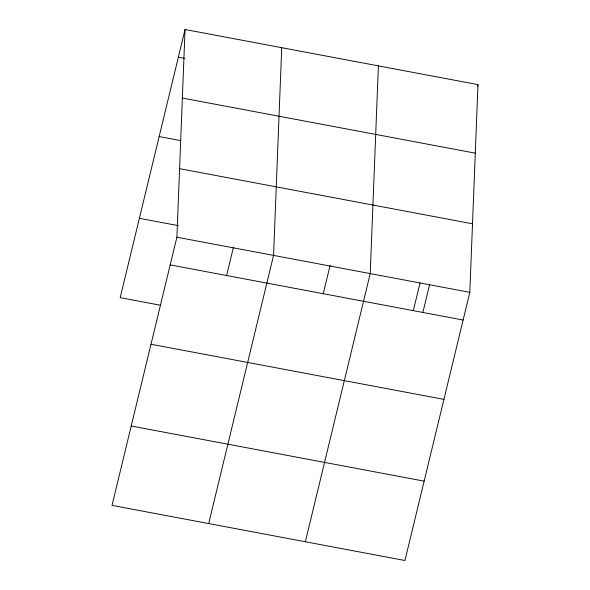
<?xml version="1.0" encoding="UTF-8"?>
<svg xmlns="http://www.w3.org/2000/svg" width="590" height="590" viewBox="0 0 590 590"><rect width="100%" height="100%" fill="white"/><g stroke="black" fill="none" stroke-linecap="round" stroke-linejoin="round"><path stroke-width="0.89" d="M176.897 237.209L185.054 29.5L477.981 84.621L469.817 292.33L404.947 560.5L112.019 505.379L176.897 237.209L469.817 292.33M281.725 47.694L273.561 255.396L208.683 523.566M378.389 65.881L370.225 273.59L305.347 541.76M185.054 29.5L120.183 297.67L160.834 305.318M226.553 275.737L233.456 247.203M323.217 293.923L330.12 265.389M413.325 310.657L420.021 282.964M422.809 312.671L429.498 285.029M477.546 86.413L477.981 84.621M178.357 57.193L184.685 58.38M182.362 98.043L475.289 153.164M159.16 136.548L180.842 140.634M179.589 168.666L472.516 223.787M139.38 218.315L178.224 225.623M170.2 264.903L463.121 320.023M150.996 344.258L443.923 399.378M131.216 426.017L424.144 481.145"/></g></svg>
